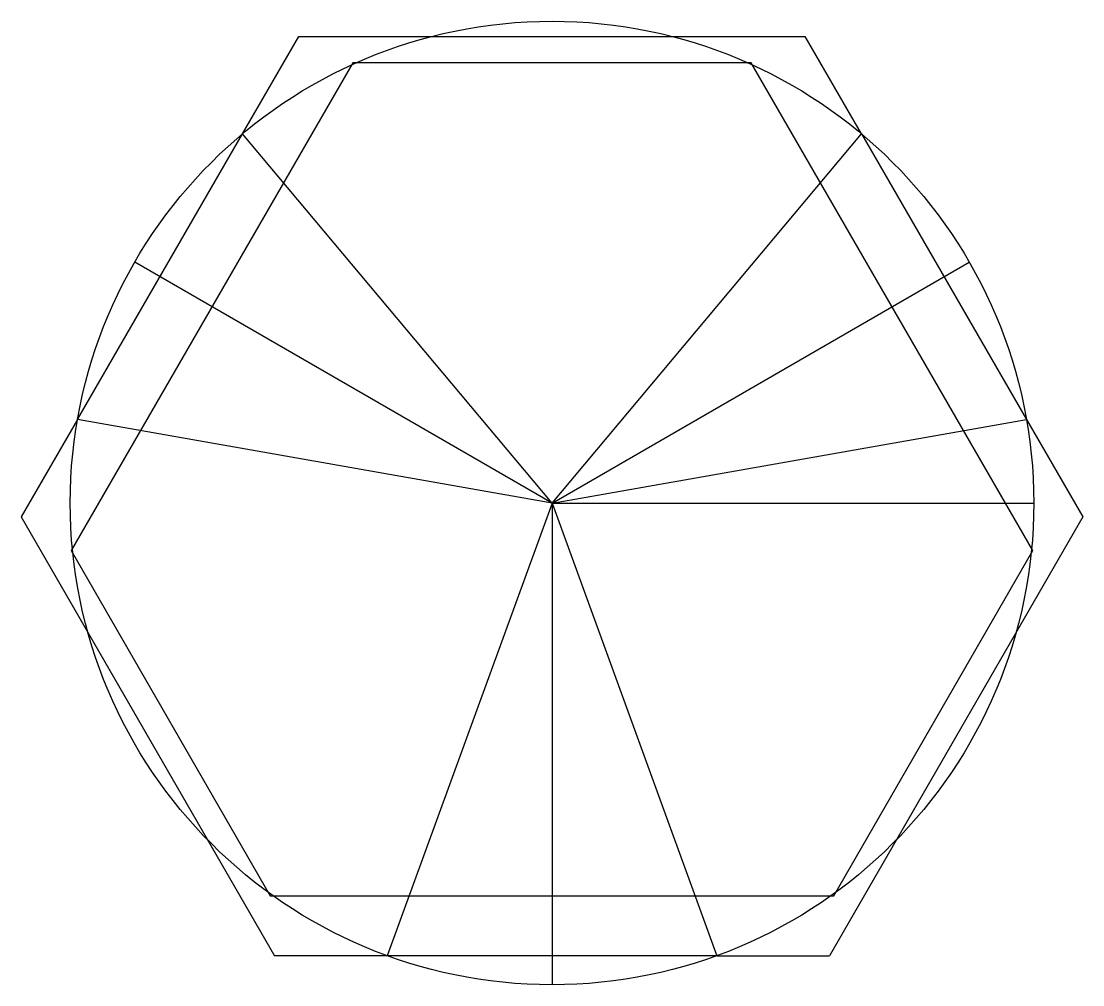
# Model space of a CAD drawing. Header units: inches. Extents: x -0.94 to 0.94, y -0.86 to 0.86.
import ezdxf

# ---------------------------------------------------------------- set-up
doc = ezdxf.new("R2010")
doc.units = ezdxf.units.IN
doc.layers.get('0').update_dxf_attribs({"linetype": 'CONTINUOUS'})

msp = doc.modelspace()

# ---------------------------------------------------------------- linework, layer by layer
for p, q in [((-0.5496, 0.655), (-0.4496, 0.8282)), ((-0.4496, 0.8282), (0.4496, 0.8282)), ((0.5496, 0.655), (0.4496, 0.8282)), ((-0.8421, 0.1485), (-0.5496, 0.655)), ((0, 0), (-0.5496, 0.655)), ((0, 0), (0.5496, 0.655)), ((0.5496, 0.655), (0.8421, 0.1485)), ((0, 0), (-0.7405, 0.4275)), ((0, 0), (0.7405, 0.4275)), ((-0.8421, 0.1485), (-0.9421, -0.0247)), ((0, 0), (-0.8421, 0.1485)), ((0, 0), (0.8421, 0.1485)), ((0.8421, 0.1485), (0.9421, -0.0247)), ((0, 0), (-0.2925, -0.8035)), ((0, 0), (0, -0.8551)), ((0, 0), (0.8551, 0)), ((0, 0), (0.2925, -0.8035)), ((-0.9421, -0.0247), (-0.4925, -0.8035)), ((0.9421, -0.0247), (0.4925, -0.8035)), ((-0.2925, -0.8035), (-0.4925, -0.8035)), ((0.2925, -0.8035), (-0.2925, -0.8035)), ((0.2925, -0.8035), (0.4925, -0.8035))]:
    msp.add_line(p, q)
msp.add_lwpolyline([(-0.3536, 0.7815), (-0.8536, -0.0845), (-0.5, -0.697), (0.5, -0.697), (0.8536, -0.0845), (0.3536, 0.7815)], close=True)
msp.add_circle((0, 0), 0.8551)

doc.saveas('drawing.dxf')
